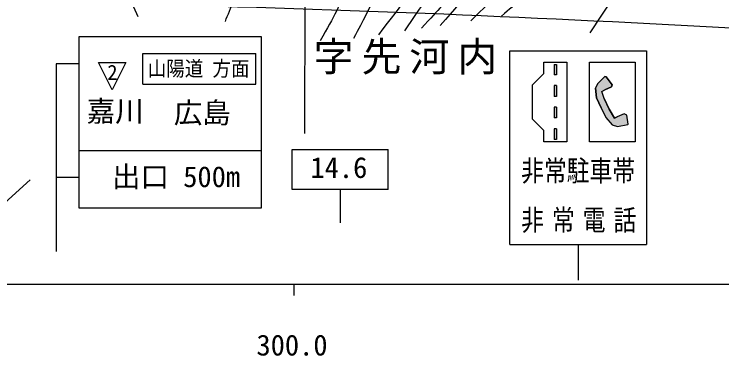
# Model space of a CAD drawing. Units: millimetres, scale not verified. Extents: x 40000 to 680000, y 20000 to 380000.
# Drawn here: x 343485 to 405526, y 198715 to 228715 of the extents above; entities that cross this region are included whole.
import ezdxf
from ezdxf.enums import TextEntityAlignment as Align

# ---------------------------------------------------------------- set-up
doc = ezdxf.new("R2010")
doc.units = ezdxf.units.MM
doc.header["$LTSCALE"] = 1000
for name, color, linetype, lineweight in [('M-BGD', 7, 'Continuous', 25), ('M-STR-STRC', 7, 'Continuous', 25), ('M-TTL-BAND', 7, 'Continuous', 25)]:
    doc.layers.add(name, color=color, linetype=linetype, lineweight=lineweight)
doc.styles.add('ＭＳ ゴシック', font='')
doc.styles.get('ＭＳ ゴシック').set_extended_font_data('MS Gothic')

msp = doc.modelspace()

# ---------------------------------------------------------------- hatches: boundary and pattern name
at = {"layer": 'M-STR-STRC'}
for points in [[(391026, 223398), (391026, 224298), (390826, 224298), (390826, 223398)], [(394937, 220486), (395344, 219627), (395919, 218994), (396381, 218864), (397298, 219036), (397308, 219046), (397185, 219833), (396949, 219977), (396341, 219699), (396125, 219581), (395662, 220381), (395195, 221322), (395000, 221919), (395255, 222063), (395862, 222343), (395909, 222521), (395390, 223223), (395280, 223248), (394648, 222637), (394445, 222203), (394551, 221354)], [(391026, 221498), (391026, 222448), (390826, 222448), (390826, 221498)], [(391026, 219598), (391026, 220548), (390826, 220548), (390826, 219598)], [(391026, 217698), (391026, 218648), (390826, 218648), (390826, 217698)]]:
    msp.add_hatch(color=256, dxfattribs=at).paths.add_polyline_path(points)

# ---------------------------------------------------------------- linework, layer by layer
at = {"layer": 'M-BGD'}
msp.add_line((339416, 209222), (344897, 214174), dxfattribs=at)
for points, knots in [([(399701, 263535), (405131, 261670), (407304, 261275), (411367, 258396), (413092, 257173), (414035, 256439), (415575, 254989), (415982, 254605), (416174, 254352), (416542, 253930), (417415, 252928), (417970, 252400), (418646, 251257), (419128, 250443), (419305, 249863), (419272, 248918), (419215, 247313), (418912, 246239), (417803, 245076), (416516, 243727), (415514, 243212), (413804, 242469), (411206, 241340), (409631, 240931), (406841, 240444), (403081, 239787), (400843, 240511), (397088, 239827), (394591, 239373), (393212, 238933), (390855, 237993), (388779, 237166), (387583, 236636), (385848, 235229), (384261, 233942), (383849, 232745), (382518, 231196), (381251, 229721), (380823, 229250), (379205, 227479)], [0, 0, 0, 0, 1, 1, 1, 2, 2, 2, 3, 3, 3, 4, 4, 4, 5, 5, 5, 6, 6, 6, 7, 7, 7, 8, 8, 8, 9, 9, 9, 10, 10, 10, 11, 11, 11, 12, 12, 12, 13, 13, 13, 13]), ([(399893, 260707), (403057, 259851), (404136, 259620), (406650, 258417), (408550, 257507), (409711, 257080), (411321, 255723), (411958, 255185), (412305, 254839), (412737, 254126), (413150, 253443), (413357, 253024), (413544, 252248), (413786, 251240), (414032, 250596), (413742, 249600), (413412, 248469), (412953, 247889), (412118, 247059), (411197, 246143), (410602, 245641), (409406, 245138), (407752, 244442), (406720, 244320), (404955, 243999), (401715, 243410), (399764, 243892), (396575, 243069), (394178, 242451), (392983, 241650), (390698, 240697), (389204, 240073), (388217, 239984), (386891, 239054), (385253, 237904), (384377, 237138), (383135, 235568), (382178, 234358), (381859, 233527), (381023, 232230), (379754, 230263), (379322, 229645), (377692, 227247)], [0, 0, 0, 0, 1, 1, 1, 2, 2, 2, 3, 3, 3, 4, 4, 4, 5, 5, 5, 6, 6, 6, 7, 7, 7, 8, 8, 8, 9, 9, 9, 10, 10, 10, 11, 11, 11, 12, 12, 12, 13, 13, 13, 14, 14, 14, 14]), ([(375447, 226904), (377685, 229837), (378411, 230697), (379963, 233352), (381025, 235169), (381194, 236447), (382466, 238124), (383841, 239936), (384791, 240891), (386709, 242114), (389455, 243865), (391451, 243942), (394497, 245095), (396983, 246035), (398531, 246215), (400869, 247476), (402610, 248415), (403607, 249151), (404677, 250814), (405201, 251628), (405416, 252251), (405299, 253212), (405173, 254245), (405105, 254936), (404435, 255732), (403964, 256292), (403533, 256439), (402897, 256798), (401840, 257394), (401300, 257456), (399945, 257768)], [0, 0, 0, 0, 1, 1, 1, 2, 2, 2, 3, 3, 3, 4, 4, 4, 5, 5, 5, 6, 6, 6, 7, 7, 7, 8, 8, 8, 9, 9, 9, 10, 10, 10, 10]), ([(386829, 256821), (388923, 257063), (389863, 257340), (391672, 256786), (392511, 256529), (393030, 256427), (393742, 255915), (394257, 255546), (394682, 255366), (394888, 254766), (395114, 254109), (395124, 253611), (394816, 252989), (394114, 251572), (393256, 251059), (392059, 250026), (389948, 248204), (388447, 247587), (386305, 245802), (384366, 244186), (383152, 243383), (381523, 241456), (379761, 239370), (378969, 238031), (377620, 235658), (376499, 233686), (376199, 232415), (375194, 230381), (374451, 228877), (374198, 228385), (373225, 226564)], [0, 0, 0, 0, 1, 1, 1, 2, 2, 2, 3, 3, 3, 4, 4, 4, 5, 5, 5, 6, 6, 6, 7, 7, 7, 8, 8, 8, 9, 9, 9, 10, 10, 10, 10]), ([(362000, 228078), (362221, 228649), (362468, 229256), (362790, 230026), (363834, 232526), (364510, 233891), (365763, 236293), (366763, 238208), (366813, 239740), (368484, 241109), (369735, 242133), (370562, 243033), (372179, 242977), (372926, 242951), (373348, 242574), (373822, 241995), (374457, 241218), (374565, 240561), (374647, 239561), (374809, 237594), (374172, 236515), (373743, 234589), (373465, 233341), (373218, 232663), (372787, 231459), (372036, 229364), (371560, 228620), (370323, 226383)], [0, 0, 0, 0, 1, 1, 1, 2, 2, 2, 3, 3, 3, 4, 4, 4, 5, 5, 5, 6, 6, 6, 7, 7, 7, 8, 8, 8, 9, 9, 9, 9]), ([(413789, 237753), (412184, 237484), (411077, 237508), (409292, 237453), (406379, 237364), (404748, 237712), (401834, 237680), (399332, 237652), (397915, 237689), (395436, 237350), (393617, 237101), (392549, 237005), (390855, 236298), (389062, 235551), (388250, 234738), (386699, 233569), (384118, 231623), (383347, 230574), (380836, 227728)], [0, 0, 0, 0, 1, 1, 1, 2, 2, 2, 3, 3, 3, 4, 4, 4, 5, 5, 5, 6, 6, 6, 6]), ([(413651, 235918), (411108, 235819), (409124, 235861), (406119, 235802), (403356, 235747), (401799, 235911), (399043, 235698), (396392, 235493), (394807, 235532), (392332, 234559), (390446, 233818), (389560, 233026), (387899, 231865), (385958, 230508), (385104, 229704), (383518, 228139)], [0, 0, 0, 0, 1, 1, 1, 2, 2, 2, 3, 3, 3, 4, 4, 4, 5, 5, 5, 5]), ([(422874, 234953), (420321, 234523), (418709, 234593), (415997, 234490), (412132, 234342), (409960, 234588), (406095, 234432), (403747, 234337), (402435, 234201), (400092, 234014), (397751, 233828), (396368, 234079), (394106, 233448), (392136, 232899), (391168, 232160), (389460, 231036), (388123, 230155), (387643, 229780), (386201, 228549)], [0, 0, 0, 0, 1, 1, 1, 2, 2, 2, 3, 3, 3, 4, 4, 4, 5, 5, 5, 6, 6, 6, 6])]:
    msp.add_open_spline(points, degree=3, knots=knots, dxfattribs=at)
at = {"layer": 'M-STR-STRC'}
for p, q in [((369060, 285996), (368931, 218250)), ((354360, 228478), (329404, 284687)), ((430421, 282830), (393959, 227088)), ((349155, 226723), (349155, 213113)), ((365155, 226723), (349155, 226723)), ((365155, 211723), (365155, 226723)), ((354768, 222581), (354768, 225250)), ((354768, 225250), (364665, 225250)), ((364665, 222581), (364665, 225250)), ((386926, 225498), (398926, 225498)), ((386926, 208498), (386926, 225498)), ((398926, 225498), (398926, 208498)), ((347155, 224348), (347155, 207881)), ((349155, 224348), (347155, 224348)), ((350888, 224461), (353288, 224461)), ((352088, 222061), (350888, 224461)), ((353288, 224461), (352088, 222061)), ((389926, 224498), (391926, 224498)), ((389926, 223498), (389926, 224498)), ((390826, 224298), (390826, 223398)), ((390826, 224298), (391026, 224298)), ((391026, 224298), (391026, 223398)), ((391926, 224498), (391926, 217498)), ((393926, 224498), (397926, 224498)), ((393926, 217498), (393926, 224498)), ((397926, 224498), (397926, 217498)), ((388926, 222498), (389926, 223498)), ((391026, 223398), (390826, 223398)), ((394648, 222637), (395280, 223248)), ((395280, 223248), (395390, 223223)), ((395390, 223223), (395909, 222521)), ((354768, 222581), (364665, 222581)), ((388926, 219498), (388926, 222498)), ((390826, 222448), (390826, 221498)), ((391026, 222448), (390826, 222448)), ((391026, 222448), (391026, 221498)), ((394445, 222203), (394648, 222637)), ((394551, 221354), (394445, 222203)), ((395862, 222343), (395255, 222063)), ((395909, 222521), (395862, 222343)), ((391026, 221498), (390826, 221498)), ((395000, 221919), (395255, 222063)), ((395195, 221322), (395000, 221919)), ((394937, 220486), (394551, 221354)), ((395195, 221322), (395662, 220381)), ((390826, 220548), (390826, 219598)), ((391026, 220548), (390826, 220548)), ((391026, 220548), (391026, 219598)), ((394937, 220486), (395344, 219627)), ((395662, 220381), (396125, 219581)), ((395344, 219627), (395919, 218994)), ((396125, 219581), (396341, 219699)), ((396949, 219977), (396341, 219699)), ((397185, 219833), (396949, 219977)), ((397308, 219046), (397185, 219833)), ((389926, 218498), (388926, 219498)), ((391026, 219598), (390826, 219598)), ((396381, 218864), (397298, 219036)), ((397298, 219036), (397308, 219046)), ((389926, 217498), (389926, 218498)), ((390826, 218648), (390826, 217698)), ((391026, 218648), (390826, 218648)), ((391026, 218648), (391026, 217698)), ((395919, 218994), (396381, 218864)), ((391926, 217498), (389926, 217498)), ((391026, 217698), (390826, 217698)), ((397926, 217498), (393926, 217498)), ((365155, 216723), (349155, 216723)), ((367871, 216820), (376271, 216820)), ((367871, 213320), (367871, 216820)), ((376271, 213320), (376271, 216820)), ((349155, 214375), (347155, 214375)), ((349155, 213107), (349155, 211723)), ((376271, 213320), (367871, 213320)), ((372071, 213320), (372071, 210388)), ((349155, 211723), (365155, 211723)), ((386926, 208498), (398926, 208498)), ((392926, 208498), (392926, 205355))]:
    msp.add_line(p, q, dxfattribs=at)
msp.add_lwpolyline([(394937, 220486), (395344, 219627), (395919, 218994), (396381, 218864), (397298, 219036), (397308, 219046), (397185, 219833), (396949, 219977), (396341, 219699), (396125, 219581), (395662, 220381), (395195, 221322), (395000, 221919), (395255, 222063), (395862, 222343), (395909, 222521), (395390, 223223), (395280, 223248), (394648, 222637), (394445, 222203), (394551, 221354)], close=True, dxfattribs=at)
for centre, start, end in [((314525, -1367626), 81.4375, 90.54802), ((314941, -1375199), 83.85023, 87.91496), ((315358, -1382772), 86.61059, 90.34904)]:
    msp.add_arc(centre, 1612814, start, end, dxfattribs=at)
at = {"layer": 'M-TTL-BAND'}
for p, q in [((40000, 205000), (579000, 205000)), ((368000, 205000), (368000, 204000))]:
    msp.add_line(p, q, dxfattribs=at)

# ---------------------------------------------------------------- texts
at = {"layer": 'M-STR-STRC', "style": 'ＭＳ ゴシック', "width": 0.9}
msp.add_text('山陽道 方面', height=1320, dxfattribs=at).set_placement((359657, 223934), align=Align.MIDDLE_CENTER)
at = {"layer": 'M-STR-STRC', "style": 'ＭＳ ゴシック'}
for s, height, p in [('2', 1320, (352099, 223605)), ('嘉川', 1833, (352343, 220203)), ('広島', 1833, (359983, 220058))]:
    msp.add_text(s, height=height, dxfattribs=at).set_placement(p, align=Align.MIDDLE_CENTER)
for s, p in [('14.6', (369458, 213783)), ('出口 500m', (352059, 212978))]:
    msp.add_text(s, height=1833, dxfattribs=at).set_placement(p, align=Align.BOTTOM_LEFT)
at = {"layer": 'M-STR-STRC', "style": 'ＭＳ ゴシック', "width": 0.8}
msp.add_text('非常駐車帯', height=1833, dxfattribs=at).set_placement((387926, 213498), align=Align.BOTTOM_LEFT)
at = {"layer": 'M-STR-STRC', "style": 'ＭＳ ゴシック'}
for s, insert, char_height, attachment_point in [('\\T1.2;字先河内', (378135, 223405), 2566, 8), ('\\T1.35;\\W0.8;非常電話', (387926, 209498), 1833, 7)]:
    msp.add_mtext(s, dxfattribs=dict(at, insert=insert, char_height=char_height, attachment_point=attachment_point))
at = {"layer": 'M-TTL-BAND', "style": 'ＭＳ ゴシック'}
msp.add_text('300.0', height=1833, dxfattribs=at).set_placement((367844, 198195), align=Align.BOTTOM_CENTER)

doc.saveas('drawing.dxf')
